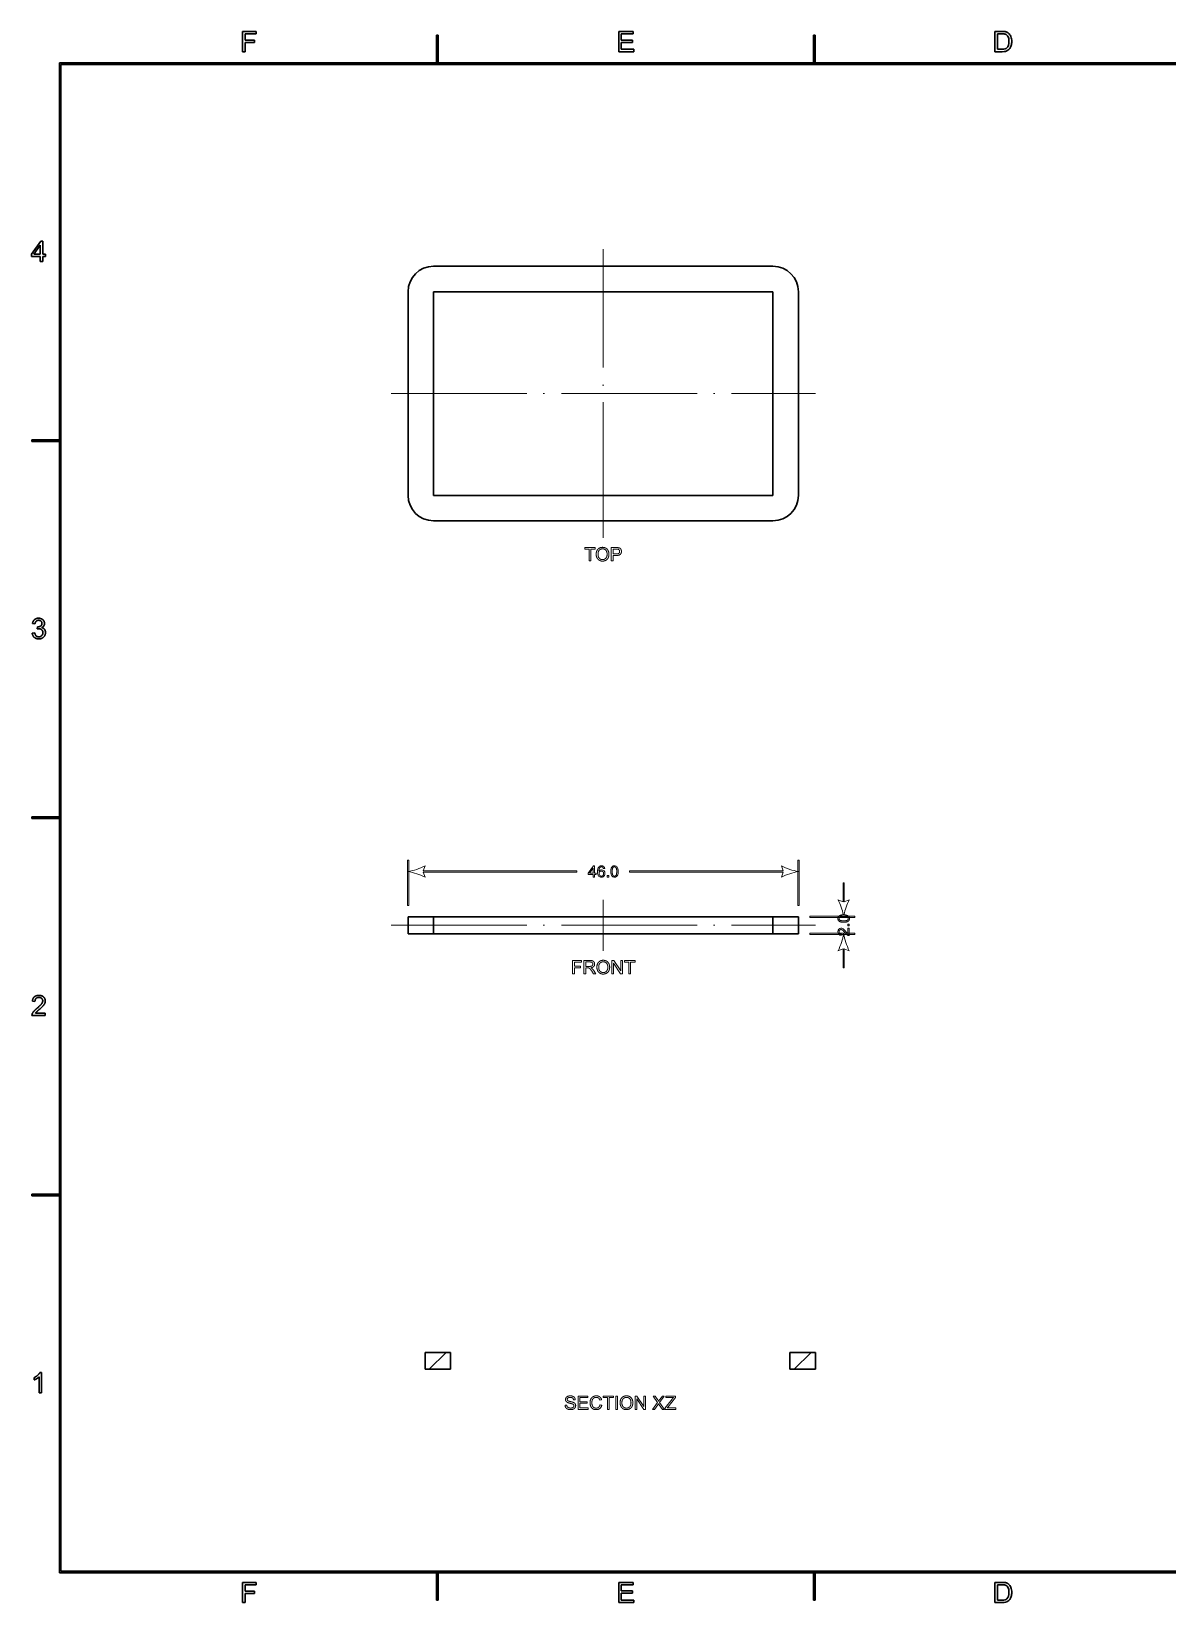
# Model space of a CAD drawing. Header units: millimetres. Extents: x -205 to 205, y -139 to 139.
# Drawn here: x -205.1 to -4.2, y -138.7 to 139 of the extents above; entities that cross this region are included whole.
import ezdxf

# ---------------------------------------------------------------- set-up
doc = ezdxf.new("R2010")
doc.units = ezdxf.units.MM
doc.linetypes.add('ACAD_ISO04W100', pattern=[30, 24, -3, 0, -3])
doc.linetypes.add('HIDDEN', pattern=[9.525, 6.35, -3.175])
for name, color, linetype, lineweight in [('center', 7, 'ACAD_ISO04W100', 13), ('dimensions', 7, 'Continuous', 18), ('hatch', 7, 'Continuous', 13), ('hidden', 7, 'HIDDEN', 18), ('visible', 7, 'Continuous', 30)]:
    doc.layers.add(name, color=color, linetype=linetype, lineweight=lineweight)

msp = doc.modelspace()

# ---------------------------------------------------------------- linework, layer by layer
at = {"layer": 'center'}
for p, q in [((-104, 49.5), (-104, 100.5)), ((-141.5, 75), (-66.5, 75)), ((-104, -23.5), (-104, -14.5)), ((-141.5, -19), (-66.5, -19))]:
    msp.add_line(p, q, dxfattribs=at)
at = {"layer": 'dimensions'}
for p, q in [((-107.28, 47.77), (-107.28, 47.49)), ((-105.41, 47.77), (-107.28, 47.77)), ((-107.28, 47.49), (-106.51, 47.49)), ((-106.51, 47.49), (-106.51, 45.41)), ((-106.19, 47.49), (-105.41, 47.49)), ((-106.19, 45.41), (-106.19, 47.49)), ((-105.41, 47.49), (-105.41, 47.77)), ((-102.58, 47.77), (-102.58, 45.41)), ((-101.69, 47.77), (-102.58, 47.77)), ((-102.27, 46.65), (-102.27, 47.49)), ((-102.27, 47.49), (-101.67, 47.49)), ((-106.51, 45.41), (-106.19, 45.41)), ((-102.58, 45.41), (-102.27, 45.41)), ((-101.66, 46.65), (-102.27, 46.65)), ((-102.27, 46.37), (-101.67, 46.37)), ((-102.27, 45.41), (-102.27, 46.37)), ((-138.61, -7.5), (-138.61, -15.5)), ((-138.39, -7.5), (-138.61, -7.5)), ((-138.39, -15.5), (-138.39, -7.5)), ((-69.61, -7.5), (-69.61, -15.5)), ((-69.39, -7.5), (-69.61, -7.5)), ((-69.39, -15.5), (-69.39, -7.5)), ((-135.83, -9.39), (-135.5, -8.5)), ((-108.64, -9.39), (-135.83, -9.39)), ((-135.5, -10.5), (-135.83, -9.61)), ((-135.83, -9.61), (-108.64, -9.61)), ((-108.64, -9.61), (-108.64, -9.39)), ((-105.73, -8.48), (-106.64, -9.78)), ((-106.64, -9.78), (-106.64, -10.01)), ((-106.64, -10.01), (-105.77, -10.01)), ((-106.4, -9.78), (-105.77, -8.88)), ((-105.77, -9.78), (-106.4, -9.78)), ((-105.77, -8.88), (-105.77, -9.78)), ((-105.77, -10.01), (-105.77, -10.49)), ((-105.77, -10.49), (-105.52, -10.49)), ((-105.52, -8.48), (-105.73, -8.48)), ((-105.52, -9.78), (-105.52, -8.48)), ((-105.25, -9.78), (-105.52, -9.78)), ((-105.52, -10.01), (-105.25, -10.01)), ((-105.52, -10.49), (-105.52, -10.01)), ((-105.25, -10.01), (-105.25, -9.78)), ((-103.97, -8.99), (-103.73, -8.98)), ((-103.31, -10.21), (-103.31, -10.49)), ((-103.03, -10.21), (-103.31, -10.21)), ((-103.31, -10.49), (-103.03, -10.49)), ((-103.03, -10.49), (-103.03, -10.21)), ((-72.17, -9.39), (-99.36, -9.39)), ((-99.36, -9.39), (-99.36, -9.61)), ((-99.36, -9.61), (-72.17, -9.61)), ((-72.5, -8.5), (-72.17, -9.39)), ((-72.17, -9.61), (-72.5, -10.5)), ((-61.39, -11.5), (-61.61, -11.5)), ((-61.61, -11.5), (-61.61, -14.83)), ((-61.39, -14.83), (-61.39, -11.5)), ((-138.61, -15.5), (-138.39, -15.5)), ((-69.61, -15.5), (-69.39, -15.5)), ((-61.61, -14.83), (-62.5, -14.5)), ((-60.5, -14.5), (-61.39, -14.83)), ((-59.5, -17.39), (-67.5, -17.39)), ((-67.5, -17.39), (-67.5, -17.61)), ((-67.5, -17.61), (-59.5, -17.61)), ((-60.79, -18.83), (-60.79, -19.11)), ((-60.51, -18.83), (-60.79, -18.83)), ((-60.79, -19.11), (-60.51, -19.11)), ((-60.51, -19.11), (-60.51, -18.83)), ((-59.5, -17.61), (-59.5, -17.39)), ((-59.5, -20.39), (-67.5, -20.39)), ((-67.5, -20.39), (-67.5, -20.61)), ((-67.5, -20.61), (-59.5, -20.61)), ((-61.94, -20.79), (-61.92, -20.54)), ((-60.75, -19.51), (-60.75, -20.49)), ((-60.51, -19.51), (-60.75, -19.51)), ((-60.51, -20.84), (-60.51, -19.51)), ((-59.5, -20.61), (-59.5, -20.39)), ((-62.5, -23.5), (-61.61, -23.17)), ((-61.61, -23.17), (-61.61, -26.5)), ((-61.39, -26.5), (-61.39, -23.17)), ((-61.39, -23.17), (-60.5, -23.5)), ((-109.41, -25.23), (-109.41, -27.59)), ((-107.82, -25.23), (-109.41, -25.23)), ((-109.41, -27.59), (-109.1, -27.59)), ((-109.1, -25.51), (-107.82, -25.51)), ((-109.1, -26.24), (-109.1, -25.51)), ((-107.99, -26.24), (-109.1, -26.24)), ((-109.1, -26.52), (-107.99, -26.52)), ((-109.1, -27.59), (-109.1, -26.52)), ((-107.99, -26.52), (-107.99, -26.24)), ((-107.82, -25.51), (-107.82, -25.23)), ((-107.41, -25.23), (-107.41, -27.59)), ((-106.36, -25.23), (-107.41, -25.23)), ((-107.41, -27.59), (-107.09, -27.59)), ((-107.09, -26.27), (-107.09, -25.49)), ((-107.09, -25.49), (-106.35, -25.49)), ((-106.42, -26.27), (-107.09, -26.27)), ((-107.09, -26.54), (-106.73, -26.54)), ((-107.09, -27.59), (-107.09, -26.54)), ((-106.03, -27.1), (-105.72, -27.59)), ((-105.33, -27.59), (-105.74, -26.95)), ((-105.72, -27.59), (-105.33, -27.59)), ((-102.47, -25.23), (-102.47, -27.59)), ((-102.14, -25.23), (-102.47, -25.23)), ((-102.47, -27.59), (-102.17, -27.59)), ((-102.17, -25.73), (-100.92, -27.59)), ((-102.17, -27.59), (-102.17, -25.73)), ((-100.9, -27.08), (-102.14, -25.23)), ((-100.92, -27.59), (-100.6, -27.59)), ((-100.9, -25.23), (-100.9, -27.08)), ((-100.6, -25.23), (-100.9, -25.23)), ((-100.6, -27.59), (-100.6, -25.23)), ((-100.26, -25.23), (-100.26, -25.51)), ((-98.38, -25.23), (-100.26, -25.23)), ((-100.26, -25.51), (-99.48, -25.51)), ((-99.48, -25.51), (-99.48, -27.59)), ((-99.48, -27.59), (-99.17, -27.59)), ((-99.17, -25.51), (-98.38, -25.51)), ((-99.17, -27.59), (-99.17, -25.51)), ((-98.38, -25.51), (-98.38, -25.23)), ((-61.61, -26.5), (-61.39, -26.5)), ((-108.44, -102.23), (-108.44, -104.59)), ((-106.73, -102.23), (-108.44, -102.23)), ((-108.13, -102.51), (-106.73, -102.51)), ((-108.13, -103.23), (-108.13, -102.51)), ((-106.73, -102.51), (-106.73, -102.23)), ((-104.04, -102.23), (-104.04, -102.51)), ((-102.17, -102.23), (-104.04, -102.23)), ((-104.04, -102.51), (-103.26, -102.51)), ((-103.26, -102.51), (-103.26, -104.59)), ((-102.95, -102.51), (-102.17, -102.51)), ((-102.95, -104.59), (-102.95, -102.51)), ((-102.17, -102.51), (-102.17, -102.23)), ((-101.79, -102.23), (-101.79, -104.59)), ((-101.48, -102.23), (-101.79, -102.23)), ((-101.48, -104.59), (-101.48, -102.23)), ((-98.36, -102.23), (-98.36, -104.59)), ((-98.04, -102.23), (-98.36, -102.23)), ((-98.06, -102.73), (-96.82, -104.59)), ((-98.06, -104.59), (-98.06, -102.73)), ((-96.8, -104.08), (-98.04, -102.23)), ((-96.8, -102.23), (-96.8, -104.08)), ((-96.5, -102.23), (-96.8, -102.23)), ((-96.5, -104.59), (-96.5, -102.23)), ((-95.19, -102.23), (-94.39, -103.36)), ((-94.82, -102.23), (-95.19, -102.23)), ((-94.39, -102.83), (-94.82, -102.23)), ((-94.03, -103.34), (-93.2, -102.23)), ((-93.54, -102.23), (-94.02, -102.85)), ((-93.2, -102.23), (-93.54, -102.23)), ((-92.91, -102.23), (-92.91, -102.51)), ((-91.22, -102.23), (-92.91, -102.23)), ((-92.91, -102.51), (-91.59, -102.51)), ((-92.55, -104.15), (-91.22, -102.51)), ((-91.22, -102.51), (-91.22, -102.23)), ((-110.46, -103.81), (-110.75, -103.83)), ((-109.24, -102.92), (-108.94, -102.89)), ((-108.44, -104.59), (-106.68, -104.59)), ((-106.82, -103.23), (-108.13, -103.23)), ((-108.13, -103.51), (-106.82, -103.51)), ((-108.13, -104.31), (-108.13, -103.51)), ((-106.68, -104.31), (-108.13, -104.31)), ((-106.82, -103.51), (-106.82, -103.23)), ((-106.68, -104.59), (-106.68, -104.31)), ((-104.59, -102.95), (-104.29, -102.88)), ((-104.25, -103.84), (-104.56, -103.76)), ((-103.26, -104.59), (-102.95, -104.59)), ((-101.79, -104.59), (-101.48, -104.59)), ((-98.36, -104.59), (-98.06, -104.59)), ((-96.82, -104.59), (-96.5, -104.59)), ((-94.39, -103.36), (-95.3, -104.59)), ((-95.3, -104.59), (-94.93, -104.59)), ((-94.93, -104.59), (-94.33, -103.77)), ((-94.12, -103.75), (-93.52, -104.59)), ((-93.14, -104.59), (-94.03, -103.34)), ((-93.52, -104.59), (-93.14, -104.59)), ((-91.84, -102.79), (-93.05, -104.3)), ((-93.05, -104.3), (-93.05, -104.59)), ((-93.05, -104.59), (-91.18, -104.59)), ((-92.69, -104.31), (-92.55, -104.15)), ((-91.18, -104.31), (-92.69, -104.31)), ((-91.18, -104.59), (-91.18, -104.31))]:
    msp.add_line(p, q, dxfattribs=at)
for centre, start, end in [((-140.17, 0.5), -80.5377, -62.5924), ((-140.17, -19.5), 62.5924, 80.5377), ((-67.83, 0.5), -117.4076, -99.4623), ((-67.83, -19.5), 99.4623, 117.4076), ((-71.5, -19.17), 11.3956, 27.4076), ((-51.5, -19.17), 152.5924, 168.6047), ((-71.5, -19.17), 9.4623, 9.9438), ((-51.5, -19.17), 170.0562, 170.5377), ((-71.5, -18.83), -27.4076, -9.4623), ((-51.5, -18.83), -170.5377, -152.5924)]:
    msp.add_arc(centre, 10.14, start, end, dxfattribs=at)
for points in [[(-105.25, 46.56), (-105.25, 47.15), (-104.93, 47.48)], [(-104.93, 47.48), (-104.61, 47.81), (-104.12, 47.81)], [(-104.68, 47.32), (-104.92, 47.09), (-104.92, 46.56)], [(-104.11, 47.54), (-104.45, 47.54), (-104.68, 47.32)], [(-104.12, 47.81), (-103.79, 47.81), (-103.53, 47.66)], [(-103.69, 47.43), (-103.88, 47.54), (-104.11, 47.54)], [(-103.41, 47.09), (-103.5, 47.31), (-103.69, 47.43)], [(-103.53, 47.66), (-103.26, 47.5), (-103.13, 47.22)], [(-103.13, 47.22), (-102.99, 46.94), (-102.99, 46.59)], [(-101.69, 47.77), (-101.46, 47.77), (-101.33, 47.75)], [(-101.38, 47.47), (-101.45, 47.49), (-101.67, 47.49)], [(-101.18, 47.33), (-101.25, 47.44), (-101.38, 47.47)], [(-101.33, 47.75), (-101.16, 47.72), (-101.04, 47.64)], [(-101.1, 47.08), (-101.1, 47.23), (-101.18, 47.33)], [(-101.04, 47.64), (-100.92, 47.56), (-100.85, 47.41)], [(-100.85, 47.41), (-100.78, 47.26), (-100.78, 47.09)], [(-105.11, 45.97), (-105.25, 46.25), (-105.25, 46.56)], [(-104.71, 45.53), (-104.98, 45.69), (-105.11, 45.97)], [(-104.92, 46.56), (-104.92, 46.13), (-104.69, 45.88)], [(-104.12, 45.37), (-104.45, 45.37), (-104.71, 45.53)], [(-104.69, 45.88), (-104.46, 45.64), (-104.12, 45.64)], [(-104.12, 45.64), (-103.77, 45.64), (-103.54, 45.89)], [(-103.54, 45.52), (-103.81, 45.37), (-104.12, 45.37)], [(-103.54, 45.89), (-103.31, 46.13), (-103.31, 46.59)], [(-103.13, 45.94), (-103.28, 45.66), (-103.54, 45.52)], [(-103.31, 46.59), (-103.31, 46.88), (-103.41, 47.09)], [(-102.99, 46.59), (-102.99, 46.23), (-103.13, 45.94)], [(-100.97, 46.58), (-101.16, 46.37), (-101.67, 46.37)], [(-101.66, 46.65), (-101.36, 46.65), (-101.23, 46.76)], [(-101.23, 46.76), (-101.1, 46.87), (-101.1, 47.08)], [(-100.78, 47.09), (-100.78, 46.79), (-100.97, 46.58)], [(-103.97, -8.99), (-104, -8.85), (-104.06, -8.78)], [(-60.51, -20.84), (-60.6, -20.84), (-60.68, -20.81)], [(-106.56, -26.55), (-106.61, -26.54), (-106.73, -26.54)], [(-106.42, -26.62), (-106.49, -26.57), (-106.56, -26.55)], [(-106.42, -26.27), (-106.21, -26.27), (-106.09, -26.23)], [(-106.26, -26.77), (-106.35, -26.66), (-106.42, -26.62)], [(-106.36, -25.23), (-106.04, -25.23), (-105.88, -25.29)], [(-105.96, -25.6), (-106.08, -25.49), (-106.35, -25.49)], [(-106.03, -27.1), (-106.17, -26.89), (-106.26, -26.77)], [(-105.68, -26.3), (-105.84, -26.47), (-106.18, -26.52)], [(-106.18, -26.52), (-106.06, -26.57), (-106, -26.63)], [(-106.09, -26.23), (-105.97, -26.18), (-105.9, -26.08)], [(-106, -26.63), (-105.86, -26.76), (-105.74, -26.95)], [(-105.84, -25.87), (-105.84, -25.7), (-105.96, -25.6)], [(-105.9, -26.08), (-105.84, -25.99), (-105.84, -25.87)], [(-105.88, -25.29), (-105.72, -25.36), (-105.62, -25.52)], [(-105.52, -25.87), (-105.52, -26.12), (-105.68, -26.3)], [(-105.62, -25.52), (-105.52, -25.68), (-105.52, -25.87)], [(-105.12, -26.44), (-105.12, -25.85), (-104.81, -25.52)], [(-104.99, -27.03), (-105.12, -26.75), (-105.12, -26.44)], [(-104.59, -27.47), (-104.85, -27.31), (-104.99, -27.03)], [(-104.81, -25.52), (-104.49, -25.19), (-103.99, -25.19)], [(-104.56, -25.68), (-104.8, -25.91), (-104.8, -26.44)], [(-104.8, -26.44), (-104.8, -26.87), (-104.57, -27.12)], [(-103.99, -27.63), (-104.33, -27.63), (-104.59, -27.47)], [(-104.57, -27.12), (-104.34, -27.36), (-104, -27.36)], [(-103.99, -25.46), (-104.32, -25.46), (-104.56, -25.68)], [(-104, -27.36), (-103.64, -27.36), (-103.42, -27.11)], [(-103.99, -25.19), (-103.67, -25.19), (-103.4, -25.34)], [(-103.57, -25.57), (-103.76, -25.46), (-103.99, -25.46)], [(-103.42, -27.48), (-103.69, -27.63), (-103.99, -27.63)], [(-103.28, -25.91), (-103.38, -25.69), (-103.57, -25.57)], [(-103.42, -27.11), (-103.19, -26.87), (-103.19, -26.41)], [(-103.01, -27.06), (-103.15, -27.34), (-103.42, -27.48)], [(-103.4, -25.34), (-103.14, -25.5), (-103, -25.78)], [(-103.19, -26.41), (-103.19, -26.12), (-103.28, -25.91)], [(-102.86, -26.41), (-102.86, -26.77), (-103.01, -27.06)], [(-103, -25.78), (-102.86, -26.06), (-102.86, -26.41)], [(-110.66, -102.84), (-110.66, -102.66), (-110.56, -102.5)], [(-110.56, -102.5), (-110.46, -102.35), (-110.26, -102.27)], [(-110.23, -102.57), (-110.36, -102.67), (-110.36, -102.82)], [(-110.26, -102.27), (-110.07, -102.19), (-109.83, -102.19)], [(-109.82, -102.46), (-110.1, -102.46), (-110.23, -102.57)], [(-109.83, -102.19), (-109.57, -102.19), (-109.37, -102.27)], [(-109.41, -102.58), (-109.55, -102.46), (-109.82, -102.46)], [(-109.24, -102.92), (-109.27, -102.69), (-109.41, -102.58)], [(-109.37, -102.27), (-109.17, -102.36), (-109.06, -102.52)], [(-109.06, -102.52), (-108.95, -102.69), (-108.94, -102.89)], [(-106.33, -103.39), (-106.33, -103.02), (-106.19, -102.75)], [(-106.19, -102.75), (-106.05, -102.47), (-105.79, -102.33)], [(-105.68, -102.59), (-105.86, -102.72), (-105.94, -102.94)], [(-105.79, -102.33), (-105.53, -102.19), (-105.22, -102.19)], [(-105.23, -102.46), (-105.5, -102.46), (-105.68, -102.59)], [(-104.83, -102.57), (-104.99, -102.46), (-105.23, -102.46)], [(-105.22, -102.19), (-104.86, -102.19), (-104.62, -102.37)], [(-104.59, -102.95), (-104.68, -102.69), (-104.83, -102.57)], [(-104.62, -102.37), (-104.38, -102.55), (-104.29, -102.88)], [(-101.02, -103.44), (-101.02, -102.85), (-100.71, -102.52)], [(-100.71, -102.52), (-100.39, -102.19), (-99.89, -102.19)], [(-100.46, -102.68), (-100.7, -102.91), (-100.7, -103.44)], [(-99.89, -102.46), (-100.22, -102.46), (-100.46, -102.68)], [(-99.89, -102.19), (-99.57, -102.19), (-99.3, -102.34)], [(-99.47, -102.57), (-99.66, -102.46), (-99.89, -102.46)], [(-99.18, -102.91), (-99.28, -102.69), (-99.47, -102.57)], [(-99.3, -102.34), (-99.04, -102.5), (-98.9, -102.78)], [(-91.84, -102.79), (-91.71, -102.63), (-91.59, -102.51)], [(-110.62, -104.26), (-110.75, -104.07), (-110.75, -103.83)], [(-110.58, -103.13), (-110.66, -103), (-110.66, -102.84)], [(-110.28, -104.54), (-110.5, -104.44), (-110.62, -104.26)], [(-110.33, -103.35), (-110.5, -103.26), (-110.58, -103.13)], [(-110.46, -103.81), (-110.44, -103.98), (-110.36, -104.1)], [(-110.36, -102.82), (-110.36, -102.94), (-110.27, -103.03)], [(-110.36, -104.1), (-110.28, -104.21), (-110.12, -104.28)], [(-109.87, -103.5), (-110.2, -103.42), (-110.33, -103.35)], [(-109.75, -104.63), (-110.07, -104.63), (-110.28, -104.54)], [(-110.27, -103.03), (-110.18, -103.11), (-109.8, -103.2)], [(-110.12, -104.28), (-109.96, -104.35), (-109.76, -104.35)], [(-109.45, -103.62), (-109.55, -103.58), (-109.87, -103.5)], [(-109.8, -103.2), (-109.42, -103.28), (-109.27, -103.35)], [(-109.76, -104.35), (-109.58, -104.35), (-109.44, -104.3)], [(-109.29, -104.54), (-109.49, -104.63), (-109.75, -104.63)], [(-109.24, -103.75), (-109.3, -103.67), (-109.45, -103.62)], [(-109.44, -104.3), (-109.31, -104.24), (-109.24, -104.15)], [(-108.98, -104.28), (-109.09, -104.45), (-109.29, -104.54)], [(-109.27, -103.35), (-109.07, -103.44), (-108.97, -103.59)], [(-109.17, -103.95), (-109.17, -103.84), (-109.24, -103.75)], [(-109.24, -104.15), (-109.17, -104.06), (-109.17, -103.95)], [(-108.87, -103.92), (-108.87, -104.11), (-108.98, -104.28)], [(-108.97, -103.59), (-108.87, -103.73), (-108.87, -103.92)], [(-106.21, -104.02), (-106.33, -103.73), (-106.33, -103.39)], [(-105.85, -104.47), (-106.08, -104.32), (-106.21, -104.02)], [(-105.94, -102.94), (-106.01, -103.16), (-106.01, -103.39)], [(-106.01, -103.39), (-106.01, -103.69), (-105.92, -103.92)], [(-105.92, -103.92), (-105.84, -104.14), (-105.65, -104.25)], [(-105.22, -104.63), (-105.61, -104.63), (-105.85, -104.47)], [(-105.65, -104.25), (-105.47, -104.36), (-105.25, -104.36)], [(-105.25, -104.36), (-104.99, -104.36), (-104.81, -104.21)], [(-104.6, -104.43), (-104.86, -104.63), (-105.22, -104.63)], [(-104.81, -104.21), (-104.62, -104.06), (-104.56, -103.76)], [(-104.25, -103.84), (-104.34, -104.23), (-104.6, -104.43)], [(-100.89, -104.03), (-101.02, -103.75), (-101.02, -103.44)], [(-100.49, -104.47), (-100.75, -104.31), (-100.89, -104.03)], [(-100.7, -103.44), (-100.7, -103.87), (-100.47, -104.12)], [(-99.89, -104.63), (-100.23, -104.63), (-100.49, -104.47)], [(-100.47, -104.12), (-100.24, -104.36), (-99.9, -104.36)], [(-99.9, -104.36), (-99.54, -104.36), (-99.31, -104.11)], [(-99.32, -104.48), (-99.59, -104.63), (-99.89, -104.63)], [(-98.91, -104.06), (-99.05, -104.34), (-99.32, -104.48)], [(-99.31, -104.11), (-99.09, -103.87), (-99.09, -103.41)], [(-99.09, -103.41), (-99.09, -103.12), (-99.18, -102.91)], [(-98.76, -103.41), (-98.76, -103.77), (-98.91, -104.06)], [(-98.9, -102.78), (-98.76, -103.06), (-98.76, -103.41)], [(-94.39, -102.83), (-94.26, -103.02), (-94.2, -103.12)], [(-94.22, -103.59), (-94.3, -103.72), (-94.33, -103.77)], [(-94.12, -103.75), (-94.17, -103.67), (-94.22, -103.59)], [(-94.2, -103.12), (-94.12, -102.99), (-94.02, -102.85)]]:
    msp.add_open_spline(points, degree=2, dxfattribs=at)
for points, degree, knots in [([(-104.8, -8.71), (-104.94, -8.88), (-105.01, -9.16), (-105.01, -9.55), (-105.01, -9.9), (-104.95, -10.15), (-104.82, -10.3), (-104.69, -10.45), (-104.52, -10.52), (-104.32, -10.52), (-104.2, -10.52), (-104.09, -10.49), (-103.99, -10.44), (-103.9, -10.38), (-103.83, -10.3), (-103.77, -10.19), (-103.72, -10.08), (-103.69, -9.96), (-103.69, -9.84), (-103.69, -9.65), (-103.75, -9.49), (-103.86, -9.37), (-103.98, -9.25), (-104.12, -9.19), (-104.28, -9.19), (-104.47, -9.19), (-104.65, -9.27), (-104.77, -9.46)], 3, [0, 0, 0, 0, 1, 1, 1, 1.894118, 1.894118, 1.894118, 2.788235, 2.788235, 2.788235, 3.312784, 3.312784, 3.312784, 3.837333, 3.837333, 3.837333, 4.361882, 4.361882, 4.361882, 5.160109, 5.160109, 5.160109, 5.958336, 5.958336, 5.958336, 6.871862, 6.871862, 6.871862, 6.871862]), ([(-103.73, -8.98), (-103.76, -8.74), (-103.91, -8.61), (-104.06, -8.48), (-104.29, -8.48), (-104.61, -8.48), (-104.8, -8.71)], 2, [0, 0, 0, 1, 1, 2, 2, 3.34104, 3.34104, 3.34104]), ([(-104.77, -9.46), (-104.77, -9.15), (-104.7, -8.99), (-104.63, -8.83), (-104.52, -8.74)], 2, [0, 0, 0, 1, 1, 2, 2, 2]), ([(-104.73, -9.84), (-104.73, -9.65), (-104.61, -9.53), (-104.5, -9.41), (-104.33, -9.41), (-104.16, -9.41), (-104.05, -9.53), (-103.94, -9.65), (-103.94, -9.85), (-103.94, -10.07), (-104.05, -10.2), (-104.17, -10.32), (-104.32, -10.32), (-104.43, -10.32), (-104.53, -10.26), (-104.62, -10.2), (-104.68, -10.08), (-104.73, -9.97), (-104.73, -9.84)], 2, [0, 0, 0, 1, 1, 2, 2, 3.008197, 3.008197, 4.016393, 4.016393, 5.064387, 5.064387, 6.112381, 6.112381, 6.82943, 6.82943, 7.546478, 7.546478, 8.263527, 8.263527, 8.263527]), ([(-104.52, -8.74), (-104.43, -8.68), (-104.31, -8.68), (-104.16, -8.68), (-104.06, -8.78)], 2, [0, 0, 0, 1, 1, 2.244186, 2.244186, 2.244186]), ([(-102.47, -10.32), (-102.36, -10.45), (-102.21, -10.52), (-102.01, -10.52), (-101.72, -10.53), (-101.53, -10.36), (-101.43, -10.07), (-101.38, -9.93), (-101.36, -9.74), (-101.36, -9.5), (-101.36, -9.3), (-101.38, -9.14), (-101.41, -9.03), (-101.47, -8.79), (-101.57, -8.63), (-101.73, -8.54), (-101.81, -8.5), (-101.91, -8.48), (-102.01, -8.48), (-102.16, -8.48), (-102.28, -8.52), (-102.38, -8.59), (-102.47, -8.67), (-102.55, -8.78), (-102.59, -8.93), (-102.64, -9.07), (-102.67, -9.26), (-102.67, -9.5), (-102.67, -9.88), (-102.6, -10.15), (-102.47, -10.32)], 3, [0, 0, 0, 0, 1, 1, 1, 2.518868, 2.518868, 2.518868, 3.278302, 3.278302, 3.278302, 3.919994, 3.919994, 3.919994, 5.203379, 5.203379, 5.203379, 5.845071, 5.845071, 5.845071, 6.715162, 6.715162, 6.715162, 7.585253, 7.585253, 7.585253, 8.455345, 8.455345, 8.455345, 9.837451, 9.837451, 9.837451, 9.837451]), ([(-102.29, -8.82), (-102.19, -8.68), (-102.02, -8.68), (-101.84, -8.68), (-101.73, -8.84), (-101.61, -9.01), (-101.61, -9.5), (-101.61, -9.99), (-101.73, -10.16), (-101.84, -10.32), (-102.01, -10.32), (-102.18, -10.32), (-102.3, -10.16), (-102.41, -9.99), (-102.41, -9.5), (-102.41, -9.01), (-102.29, -8.82)], 2, [0, 0, 0, 1, 1, 2.016129, 2.016129, 3.032258, 3.032258, 4.042773, 4.042773, 5.053288, 5.053288, 6.063803, 6.063803, 7.074318, 7.074318, 8.084833, 8.084833, 8.084833]), ([(-61.56, -17.16), (-61.82, -17.17), (-61.97, -17.21), (-62.15, -17.25), (-62.27, -17.33), (-62.39, -17.41), (-62.46, -17.53), (-62.52, -17.66), (-62.52, -17.82), (-62.52, -18.04), (-62.41, -18.18), (-62.29, -18.32), (-62.07, -18.4), (-61.85, -18.47), (-61.5, -18.47), (-60.93, -18.47), (-60.68, -18.27)], 2, [0, 0, 0, 1, 1, 2.120306, 2.120306, 3.240611, 3.240611, 4.360917, 4.360917, 5.879975, 5.879975, 7.399033, 7.399033, 8.918092, 8.918092, 11.331058, 11.331058, 11.331058]), ([(-62.18, -18.09), (-62.32, -17.99), (-62.32, -17.82), (-62.32, -17.65), (-62.16, -17.53), (-62, -17.42), (-61.51, -17.42)], 2, [0, 0, 0, 1, 1, 2.016129, 2.016129, 3.016738, 3.016738, 3.016738]), ([(-61.49, -17.42), (-61, -17.42), (-60.84, -17.53), (-60.68, -17.65), (-60.68, -17.82), (-60.68, -17.99), (-60.84, -18.1), (-61.01, -18.22), (-61.5, -18.22), (-61.99, -18.22), (-62.18, -18.09)], 2, [0, 0, 0, 1, 1, 2.014154, 2.014154, 3.028309, 3.028309, 4.042463, 4.042463, 5.056618, 5.056618, 5.056618]), ([(-60.68, -18.27), (-60.48, -18.11), (-60.48, -17.82), (-60.48, -17.6), (-60.59, -17.45), (-60.71, -17.31), (-60.93, -17.24), (-61.13, -17.17), (-61.44, -17.16)], 2, [0, 0, 0, 1, 1, 1.759434, 1.759434, 2.518868, 2.518868, 3.211252, 3.211252, 3.211252]), ([(-61.13, -20.11), (-61.28, -19.93), (-61.4, -19.8), (-61.49, -19.73), (-61.57, -19.65), (-61.65, -19.6), (-61.73, -19.56), (-61.81, -19.53), (-61.89, -19.51), (-61.97, -19.51), (-62.12, -19.51), (-62.26, -19.57), (-62.36, -19.68), (-62.47, -19.79), (-62.52, -19.95), (-62.52, -20.14), (-62.52, -20.52), (-62.32, -20.76), (-61.94, -20.79)], 3, [0, 0, 0, 0, 1, 1, 1, 2, 2, 2, 3, 3, 3, 4.965909, 4.965909, 4.965909, 6.931818, 6.931818, 6.931818, 10.826368, 10.826368, 10.826368, 10.826368]), ([(-61.92, -20.54), (-62.11, -20.54), (-62.21, -20.43), (-62.32, -20.32), (-62.32, -20.14), (-62.32, -19.98), (-62.22, -19.87), (-62.12, -19.77), (-61.97, -19.77), (-61.83, -19.77), (-61.68, -19.88), (-61.52, -20), (-61.25, -20.32)], 2, [0, 0, 0, 1, 1, 2, 2, 2.946154, 2.946154, 3.892308, 3.892308, 4.794249, 4.794249, 5.69619, 5.69619, 5.69619]), ([(-61.25, -20.32), (-61.08, -20.53), (-60.95, -20.65), (-60.82, -20.76), (-60.68, -20.81)], 2, [0, 0, 0, 1, 1, 2, 2, 2]), ([(-60.75, -20.49), (-60.81, -20.45), (-60.88, -20.39), (-60.95, -20.33), (-61.13, -20.11)], 2, [0, 0, 0, 1, 1, 2, 2, 2])]:
    msp.add_open_spline(points, degree=degree, knots=knots, dxfattribs=at)
at = {"layer": 'hatch'}
for p, q in [((-134.75, -97.5), (-131.75, -94.5)), ((-70.25, -97.5), (-67.25, -94.5))]:
    msp.add_line(p, q, dxfattribs=at)
at = {"layer": 'hidden'}
for p, q in [((-138.5, -20.5), (-138.5, -17.5)), ((-134, -17.5), (-74, -17.5)), ((-134, -20.5), (-134, -17.5)), ((-134, -17.5), (-74, -17.5)), ((-134, -20.5), (-134, -17.5)), ((-134, -17.5), (-74, -17.5)), ((-74, -20.5), (-74, -17.5)), ((-74, -20.5), (-74, -17.5)), ((-69.5, -20.5), (-69.5, -17.5)), ((-134, -20.5), (-74, -20.5)), ((-134, -20.5), (-74, -20.5)), ((-134, -20.5), (-74, -20.5))]:
    msp.add_line(p, q, dxfattribs=at)
for points in [[(-138.5, -17.5), (-138.49, -17.5), (-138.47, -17.5), (-138.43, -17.5), (-138.39, -17.5), (-138.32, -17.5), (-138.25, -17.5), (-138.15, -17.5), (-138.05, -17.5), (-137.93, -17.5), (-137.81, -17.5), (-137.66, -17.5), (-137.52, -17.5), (-137.35, -17.5), (-137.18, -17.5), (-136.99, -17.5), (-136.81, -17.5), (-136.6, -17.5), (-136.39, -17.5), (-136.17, -17.5), (-135.95, -17.5), (-135.72, -17.5), (-135.49, -17.5), (-135.24, -17.5), (-135, -17.5), (-134.51, -17.5), (-134, -17.5)], [(-138.5, -20.5), (-138.49, -20.5), (-138.47, -20.5), (-138.43, -20.5), (-138.39, -20.5), (-138.32, -20.5), (-138.25, -20.5), (-138.15, -20.5), (-138.05, -20.5), (-137.93, -20.5), (-137.81, -20.5), (-137.66, -20.5), (-137.52, -20.5), (-137.35, -20.5), (-137.18, -20.5), (-136.99, -20.5), (-136.81, -20.5), (-136.6, -20.5), (-136.39, -20.5), (-136.17, -20.5), (-135.95, -20.5), (-135.72, -20.5), (-135.49, -20.5), (-135.24, -20.5), (-135, -20.5), (-134.51, -20.5), (-134, -20.5)]]:
    msp.add_open_spline(points, degree=2, knots=[0, 0, 0, 0.071429, 0.071429, 0.142857, 0.142857, 0.214286, 0.214286, 0.285714, 0.285714, 0.357143, 0.357143, 0.428571, 0.428571, 0.5, 0.5, 0.571429, 0.571429, 0.642857, 0.642857, 0.714286, 0.714286, 0.785714, 0.785714, 0.857143, 0.857143, 1, 1, 1], dxfattribs=at)
for points in [[(-74, -17.5), (-73.5, -17.5), (-73, -17.5), (-72.51, -17.5), (-72.05, -17.5), (-71.61, -17.5), (-71.19, -17.5), (-70.82, -17.5), (-70.48, -17.5), (-70.19, -17.5), (-69.95, -17.5), (-69.75, -17.5), (-69.61, -17.5), (-69.53, -17.5), (-69.5, -17.5)], [(-74, -20.5), (-73.5, -20.5), (-73, -20.5), (-72.51, -20.5), (-72.05, -20.5), (-71.61, -20.5), (-71.19, -20.5), (-70.82, -20.5), (-70.48, -20.5), (-70.19, -20.5), (-69.95, -20.5), (-69.75, -20.5), (-69.61, -20.5), (-69.53, -20.5), (-69.5, -20.5)]]:
    msp.add_open_spline(points, degree=1, dxfattribs=at)
at = {"layer": 'visible'}
for p, q in [((-167.78, 139.01), (-167.78, 135.43)), ((-165.37, 139.01), (-167.78, 139.01)), ((-165.37, 138.59), (-165.37, 139.01)), ((-101.27, 139.01), (-101.27, 135.43)), ((-98.68, 139.01), (-101.27, 139.01)), ((-98.68, 138.59), (-98.68, 139.01)), ((-34.75, 139.01), (-34.75, 135.43)), ((-33.52, 139.01), (-34.75, 139.01)), ((-167.31, 138.59), (-165.37, 138.59)), ((-167.31, 137.48), (-167.31, 138.59)), ((-165.63, 137.48), (-167.31, 137.48)), ((-167.31, 137.06), (-165.63, 137.06)), ((-167.31, 135.43), (-167.31, 137.06)), ((-165.63, 137.06), (-165.63, 137.48)), ((-133.47, 138.33), (-133.47, 133.33)), ((-133.19, 138.33), (-133.47, 138.33)), ((-133.19, 133.33), (-133.19, 138.33)), ((-100.8, 138.59), (-98.68, 138.59)), ((-100.8, 137.49), (-100.8, 138.59)), ((-98.82, 137.49), (-100.8, 137.49)), ((-100.8, 137.07), (-98.82, 137.07)), ((-100.8, 135.85), (-100.8, 137.07)), ((-98.82, 137.07), (-98.82, 137.49)), ((-66.81, 138.33), (-66.81, 133.33)), ((-66.53, 138.33), (-66.81, 138.33)), ((-66.53, 133.33), (-66.53, 138.33)), ((-34.28, 135.85), (-34.28, 138.59)), ((-34.28, 138.59), (-33.53, 138.59)), ((200.14, 133.47), (-200.14, 133.47)), ((-200.14, 133.47), (-200.14, -133.47)), ((-167.78, 135.43), (-167.31, 135.43)), ((-133.47, 133.33), (-133.19, 133.33)), ((-101.27, 135.43), (-98.6, 135.43)), ((-98.6, 135.85), (-100.8, 135.85)), ((-98.6, 135.43), (-98.6, 135.85)), ((-66.81, 133.33), (-66.53, 133.33)), ((-34.75, 135.43), (-33.46, 135.43)), ((-33.52, 135.85), (-34.28, 135.85)), ((-199.86, 133.19), (199.86, 133.19)), ((-199.86, -133.19), (-199.86, 133.19)), ((-203.44, 101.93), (-205.08, 99.61)), ((-204.64, 99.61), (-203.52, 101.22)), ((-203.52, 101.22), (-203.52, 99.61)), ((-203.08, 101.93), (-203.44, 101.93)), ((-203.08, 99.61), (-203.08, 101.93)), ((-205.08, 99.61), (-205.08, 99.21)), ((-205.08, 99.21), (-203.52, 99.21)), ((-203.52, 99.61), (-204.64, 99.61)), ((-203.52, 99.21), (-203.52, 98.35)), ((-203.52, 98.35), (-203.08, 98.35)), ((-202.6, 99.61), (-203.08, 99.61)), ((-203.08, 99.21), (-202.6, 99.21)), ((-203.08, 98.35), (-203.08, 99.21)), ((-202.6, 99.21), (-202.6, 99.61)), ((-134, 97.5), (-74, 97.5)), ((-138.5, 57), (-138.5, 93)), ((-134, 93), (-74, 93)), ((-134, 57), (-134, 93)), ((-74, 57), (-74, 93)), ((-69.5, 57), (-69.5, 93)), ((-200, 66.81), (-205, 66.81)), ((-205, 66.81), (-205, 66.53)), ((-200, 66.53), (-200, 66.81)), ((-205, 66.53), (-200, 66.53)), ((-134, 57), (-74, 57)), ((-134, 52.5), (-74, 52.5)), ((-204.89, 34.35), (-204.45, 34.27)), ((-204.01, 33.76), (-204.06, 33.38)), ((-204.49, 32.69), (-204.93, 32.63)), ((-200, 0.14), (-205, 0.14)), ((-205, 0.14), (-205, -0.14)), ((-200, -0.14), (-200, 0.14)), ((-205, -0.14), (-200, -0.14)), ((-138.5, -20.5), (-138.5, -17.5)), ((-134, -17.5), (-74, -17.5)), ((-134, -20.5), (-134, -17.5)), ((-74, -20.5), (-74, -17.5)), ((-69.5, -20.5), (-69.5, -17.5)), ((-134, -20.5), (-74, -20.5)), ((-204.91, -32.43), (-204.45, -32.47)), ((-204.99, -34.98), (-202.62, -34.98)), ((-202.62, -34.56), (-204.38, -34.56)), ((-202.62, -34.98), (-202.62, -34.56)), ((-200, -66.53), (-205, -66.53)), ((-205, -66.53), (-205, -66.81)), ((-200, -66.81), (-200, -66.53)), ((-205, -66.81), (-200, -66.81)), ((-135.5, -94.5), (-135.5, -97.5)), ((-131, -94.5), (-135.5, -94.5)), ((-131, -97.5), (-131, -94.5)), ((-71, -94.5), (-71, -97.5)), ((-66.5, -94.5), (-71, -94.5)), ((-66.5, -97.5), (-66.5, -94.5)), ((-204.6, -98.96), (-204.6, -99.38)), ((-203.72, -98.85), (-203.72, -101.65)), ((-203.28, -98.06), (-203.56, -98.06)), ((-203.28, -101.65), (-203.28, -98.06)), ((-135.5, -97.5), (-131, -97.5)), ((-71, -97.5), (-66.5, -97.5)), ((-203.72, -101.65), (-203.28, -101.65)), ((199.86, -133.19), (-199.86, -133.19)), ((-200.14, -133.47), (200.14, -133.47)), ((-167.78, -135.16), (-167.78, -138.73)), ((-165.37, -135.16), (-167.78, -135.16)), ((-167.31, -135.58), (-165.37, -135.58)), ((-167.31, -136.69), (-167.31, -135.58)), ((-165.37, -135.58), (-165.37, -135.16)), ((-133.19, -133.33), (-133.47, -133.33)), ((-133.47, -133.33), (-133.47, -138.33)), ((-133.19, -138.33), (-133.19, -133.33)), ((-101.27, -135.16), (-101.27, -138.73)), ((-98.68, -135.16), (-101.27, -135.16)), ((-100.8, -135.58), (-98.68, -135.58)), ((-100.8, -136.67), (-100.8, -135.58)), ((-98.68, -135.58), (-98.68, -135.16)), ((-66.53, -133.33), (-66.81, -133.33)), ((-66.81, -133.33), (-66.81, -138.33)), ((-66.53, -138.33), (-66.53, -133.33)), ((-34.75, -135.16), (-34.75, -138.73)), ((-33.52, -135.16), (-34.75, -135.16)), ((-34.28, -138.31), (-34.28, -135.58)), ((-34.28, -135.58), (-33.53, -135.58)), ((-167.78, -138.73), (-167.31, -138.73)), ((-165.63, -136.69), (-167.31, -136.69)), ((-167.31, -137.11), (-165.63, -137.11)), ((-167.31, -138.73), (-167.31, -137.11)), ((-165.63, -137.11), (-165.63, -136.69)), ((-133.47, -138.33), (-133.19, -138.33)), ((-101.27, -138.73), (-98.6, -138.73)), ((-98.82, -136.67), (-100.8, -136.67)), ((-100.8, -137.09), (-98.82, -137.09)), ((-100.8, -138.31), (-100.8, -137.09)), ((-98.6, -138.31), (-100.8, -138.31)), ((-98.82, -137.09), (-98.82, -136.67)), ((-98.6, -138.73), (-98.6, -138.31)), ((-66.81, -138.33), (-66.53, -138.33)), ((-34.75, -138.73), (-33.46, -138.73)), ((-33.52, -138.31), (-34.28, -138.31))]:
    msp.add_line(p, q, dxfattribs=at)
for centre, start, end in [((-134, 93), -270, -180), ((-74, 93), 0, 90), ((-134, 57), -180, -90), ((-74, 57), -90, 0)]:
    msp.add_arc(centre, 4.5, start, end, dxfattribs=at)
for points, degree in [([(-33.52, 139.01), (-33.1, 139.01), (-32.88, 138.96)], 2), ([(-32.88, 138.96), (-32.58, 138.89), (-32.36, 138.7)], 2), ([(-32.91, 138.52), (-33.11, 138.59), (-33.53, 138.59)], 2), ([(-134, -17.5), (-134.5, -17.5), (-135, -17.5), (-135.49, -17.5), (-135.95, -17.5), (-136.39, -17.5), (-136.81, -17.5), (-137.18, -17.5), (-137.52, -17.5), (-137.81, -17.5), (-138.05, -17.5), (-138.25, -17.5), (-138.39, -17.5), (-138.47, -17.5), (-138.5, -17.5)], 1), ([(-134, -20.5), (-134.5, -20.5), (-135, -20.5), (-135.49, -20.5), (-135.95, -20.5), (-136.39, -20.5), (-136.81, -20.5), (-137.18, -20.5), (-137.52, -20.5), (-137.81, -20.5), (-138.05, -20.5), (-138.25, -20.5), (-138.39, -20.5), (-138.47, -20.5), (-138.5, -20.5)], 1), ([(-204.99, -34.98), (-204.99, -34.83), (-204.94, -34.68)], 2), ([(-32.91, -135.65), (-33.11, -135.58), (-33.53, -135.58)], 2), ([(-33.52, -135.16), (-33.1, -135.16), (-32.88, -135.21)], 2), ([(-32.88, -135.21), (-32.58, -135.28), (-32.36, -135.46)], 2)]:
    msp.add_open_spline(points, degree=degree, dxfattribs=at)
for points, degree, knots in [([(-32.91, 138.52), (-32.74, 138.45), (-32.59, 138.31), (-32.47, 138.11), (-32.34, 137.91), (-32.28, 137.62), (-32.28, 137.25), (-32.28, 136.71), (-32.42, 136.33), (-32.64, 136.11), (-32.72, 136.03), (-32.83, 135.96), (-32.96, 135.92), (-33.09, 135.88), (-33.28, 135.85), (-33.52, 135.85)], 3, [0, 0, 0, 0, 1, 1, 1, 2, 2, 2, 3.443478, 3.443478, 3.443478, 3.956018, 3.956018, 3.956018, 4.468557, 4.468557, 4.468557, 4.468557]), ([(-33.46, 135.43), (-33.03, 135.43), (-32.69, 135.51), (-32.46, 135.67), (-32.23, 135.83), (-32.01, 136.1), (-31.89, 136.52), (-31.83, 136.73), (-31.79, 136.97), (-31.79, 137.24), (-31.79, 137.56), (-31.84, 137.84), (-31.93, 138.09), (-32.03, 138.34), (-32.17, 138.54), (-32.36, 138.7)], 3, [0, 0, 0, 0, 2, 2, 2, 4, 4, 4, 5, 5, 5, 6.173653, 6.173653, 6.173653, 7.347305, 7.347305, 7.347305, 7.347305]), ([(-204.93, 32.63), (-204.89, 32.18), (-204.58, 31.9), (-204.26, 31.62), (-203.79, 31.62), (-203.27, 31.62), (-202.93, 31.94), (-202.59, 32.27), (-202.59, 32.74), (-202.59, 33.09), (-202.76, 33.32), (-202.94, 33.55), (-203.26, 33.62)], 2, [0, 0, 0, 1, 1, 2, 2, 3.108808, 3.108808, 4.217617, 4.217617, 5.037673, 5.037673, 5.857729, 5.857729, 5.857729]), ([(-203.26, 33.62), (-203.01, 33.73), (-202.89, 33.92), (-202.76, 34.11), (-202.76, 34.35), (-202.76, 34.59), (-202.89, 34.81), (-203.02, 35.02), (-203.27, 35.15), (-203.52, 35.28), (-203.81, 35.28), (-204.23, 35.28), (-204.52, 35.03), (-204.81, 34.79), (-204.89, 34.35)], 2, [0, 0, 0, 1, 1, 2, 2, 3.052632, 3.052632, 4.105263, 4.105263, 5.157895, 5.157895, 6.684211, 6.684211, 8.210526, 8.210526, 8.210526]), ([(-204.06, 33.38), (-203.88, 33.42), (-203.75, 33.42), (-203.45, 33.42), (-203.25, 33.23), (-203.05, 33.03), (-203.05, 32.73), (-203.05, 32.41), (-203.27, 32.2), (-203.48, 31.98), (-203.79, 31.98), (-204.05, 31.98), (-204.23, 32.15), (-204.42, 32.31), (-204.49, 32.69)], 2, [0, 0, 0, 1, 1, 3.45098, 3.45098, 5.901961, 5.901961, 8.471537, 8.471537, 11.041113, 11.041113, 13.206032, 13.206032, 15.37095, 15.37095, 15.37095]), ([(-204.45, 34.27), (-204.4, 34.59), (-204.23, 34.75), (-204.06, 34.91), (-203.8, 34.91), (-203.54, 34.91), (-203.38, 34.76), (-203.21, 34.6), (-203.21, 34.36), (-203.21, 34.05), (-203.44, 33.9), (-203.66, 33.76), (-203.94, 33.76), (-203.97, 33.76), (-204.01, 33.76)], 2, [0, 0, 0, 1, 1, 2, 2, 3.009524, 3.009524, 4.019048, 4.019048, 5.293699, 5.293699, 6.56835, 6.56835, 6.690273, 6.690273, 6.690273]), ([(-69.5, -17.5), (-69.51, -17.5), (-69.53, -17.5), (-69.57, -17.5), (-69.61, -17.5), (-69.68, -17.5), (-69.75, -17.5), (-69.85, -17.5), (-69.95, -17.5), (-70.07, -17.5), (-70.19, -17.5), (-70.34, -17.5), (-70.48, -17.5), (-70.65, -17.5), (-70.82, -17.5), (-71.01, -17.5), (-71.19, -17.5), (-71.4, -17.5), (-71.61, -17.5), (-71.83, -17.5), (-72.05, -17.5), (-72.28, -17.5), (-72.51, -17.5), (-72.76, -17.5), (-73, -17.5), (-73.49, -17.5), (-74, -17.5)], 2, [0, 0, 0, 0.071429, 0.071429, 0.142857, 0.142857, 0.214286, 0.214286, 0.285714, 0.285714, 0.357143, 0.357143, 0.428571, 0.428571, 0.5, 0.5, 0.571429, 0.571429, 0.642857, 0.642857, 0.714286, 0.714286, 0.785714, 0.785714, 0.857143, 0.857143, 1, 1, 1]), ([(-69.5, -20.5), (-69.51, -20.5), (-69.53, -20.5), (-69.57, -20.5), (-69.61, -20.5), (-69.68, -20.5), (-69.75, -20.5), (-69.85, -20.5), (-69.95, -20.5), (-70.07, -20.5), (-70.19, -20.5), (-70.34, -20.5), (-70.48, -20.5), (-70.65, -20.5), (-70.82, -20.5), (-71.01, -20.5), (-71.19, -20.5), (-71.4, -20.5), (-71.61, -20.5), (-71.83, -20.5), (-72.05, -20.5), (-72.28, -20.5), (-72.51, -20.5), (-72.76, -20.5), (-73, -20.5), (-73.49, -20.5), (-74, -20.5)], 2, [0, 0, 0, 0.071429, 0.071429, 0.142857, 0.142857, 0.214286, 0.214286, 0.285714, 0.285714, 0.357143, 0.357143, 0.428571, 0.428571, 0.5, 0.5, 0.571429, 0.571429, 0.642857, 0.642857, 0.714286, 0.714286, 0.785714, 0.785714, 0.857143, 0.857143, 1, 1, 1]), ([(-203.69, -33.87), (-203.21, -33.47), (-203.01, -33.24), (-202.8, -33.01), (-202.72, -32.81), (-202.63, -32.6), (-202.63, -32.38), (-202.63, -31.96), (-202.93, -31.68), (-203.23, -31.39), (-203.74, -31.39), (-204.25, -31.39), (-204.56, -31.66), (-204.86, -31.92), (-204.91, -32.43)], 2, [0, 0, 0, 1, 1, 2, 2, 3, 3, 4.965909, 4.965909, 6.931818, 6.931818, 8.879093, 8.879093, 10.826368, 10.826368, 10.826368]), ([(-204.45, -32.47), (-204.45, -32.14), (-204.26, -31.95), (-204.07, -31.75), (-203.75, -31.75), (-203.45, -31.75), (-203.27, -31.93), (-203.08, -32.11), (-203.08, -32.38), (-203.08, -32.62), (-203.28, -32.9), (-203.49, -33.18), (-204.07, -33.66)], 2, [0, 0, 0, 1, 1, 2, 2, 2.946154, 2.946154, 3.892308, 3.892308, 4.794249, 4.794249, 5.69619, 5.69619, 5.69619]), ([(-204.07, -33.66), (-204.45, -33.97), (-204.65, -34.2), (-204.85, -34.44), (-204.94, -34.68)], 2, [0, 0, 0, 1, 1, 2, 2, 2]), ([(-204.38, -34.56), (-204.31, -34.44), (-204.19, -34.32), (-204.08, -34.21), (-203.69, -33.87)], 2, [0, 0, 0, 1, 1, 2, 2, 2]), ([(-203.56, -98.06), (-203.68, -98.29), (-203.95, -98.54), (-204.23, -98.78), (-204.6, -98.96)], 2, [0, 0, 0, 1, 1, 2, 2, 2]), ([(-204.6, -99.38), (-204.39, -99.31), (-204.13, -99.15), (-203.88, -99), (-203.72, -98.85)], 2, [0, 0, 0, 1, 1, 2, 2, 2]), ([(-32.91, -135.65), (-32.74, -135.72), (-32.59, -135.85), (-32.47, -136.06), (-32.34, -136.26), (-32.28, -136.54), (-32.28, -136.92), (-32.28, -137.46), (-32.42, -137.84), (-32.64, -138.06), (-32.72, -138.14), (-32.83, -138.2), (-32.96, -138.25), (-33.09, -138.29), (-33.28, -138.31), (-33.52, -138.31)], 3, [0, 0, 0, 0, 1, 1, 1, 2, 2, 2, 3.443478, 3.443478, 3.443478, 3.956018, 3.956018, 3.956018, 4.468557, 4.468557, 4.468557, 4.468557]), ([(-33.46, -138.73), (-33.03, -138.73), (-32.69, -138.65), (-32.46, -138.49), (-32.23, -138.33), (-32.01, -138.07), (-31.89, -137.65), (-31.83, -137.44), (-31.79, -137.2), (-31.79, -136.93), (-31.79, -136.61), (-31.84, -136.32), (-31.93, -136.08), (-32.03, -135.83), (-32.17, -135.62), (-32.36, -135.46)], 3, [0, 0, 0, 0, 2, 2, 2, 4, 4, 4, 5, 5, 5, 6.173653, 6.173653, 6.173653, 7.347305, 7.347305, 7.347305, 7.347305])]:
    msp.add_open_spline(points, degree=degree, knots=knots, dxfattribs=at)

doc.saveas('drawing.dxf')
